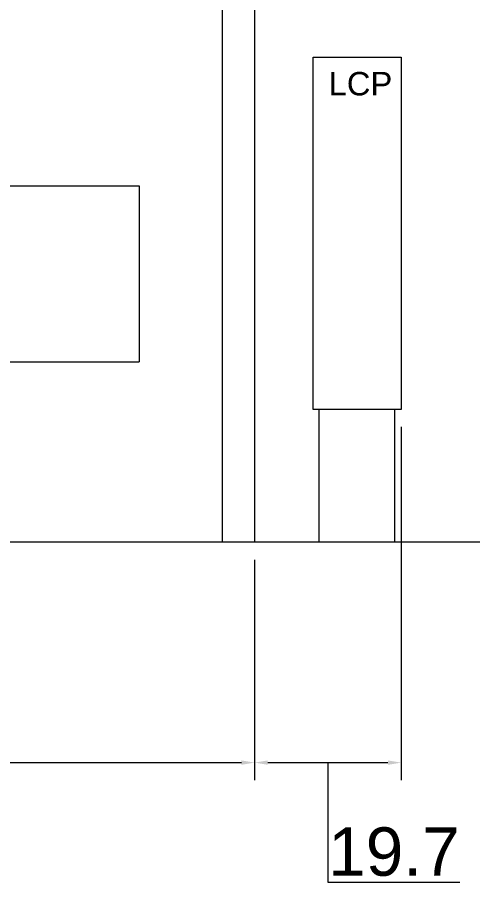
# Model space of a CAD drawing. Header units: inches. Extents: x 0 to 26418, y 0 to 20128.
# Drawn here: x 15065 to 16642, y 10760 to 13713 of the extents above; entities that cross this region are included whole.
import ezdxf

# ---------------------------------------------------------------- set-up
doc = ezdxf.new("R2010")
doc.units = ezdxf.units.IN
doc.header["$MEASUREMENT"] = 0
doc.layers.get('Defpoints').update_dxf_attribs({"lineweight": 5})
doc.layers.add('06___ANNOTATIONS', color=7, linetype='Continuous', lineweight=5)
doc.styles.add('Roman', font='arial.ttf')
doc.styles.get("Standard").update_dxf_attribs({"font": 'arial.ttf'})
doc.dimstyles.new('ISO-25', dxfattribs={"dimscale": 30, "dimtxt": 1.5, "dimasz": 1.5, "dimexe": 2, "dimexo": 2, "dimtad": 1, "dimtih": 1, "dimtoh": 1, "dimdec": 1, "dimlfac": 0.03937, "dimdsep": 46, "dimtxsty": 'Standard', "dimcen": 2.5, "dimclrd": 7, "dimclre": 7, "dimclrt": 7, "dimadec": 0, "dimazin": 0, "dimtfac": 1, "dimtdec": 1, "dimtmove": 0, "dimatfit": 3, "dimfxl": 1, "dimlwd": 5, "dimlwe": 5, "dimarcsym": 0})

# ---------------------------------------------------------------- blocks, each defined once
blk = doc.blocks.new('*D43')
at = {"color": 7, "linetype": 'Continuous', "lineweight": 5, "transparency": 16777216}
for p, q in [((9490.9, 12325.2), (9490.9, 11112.2)), ((15873.9, 11863.2), (15873.9, 11112.2)), ((9535.9, 11172.2), (15828.9, 11172.2))]:
    blk.add_line(p, q, dxfattribs=at)
at = {"color": 7, "transparency": 16777216}
for points in [[(9535.9, 11179.7), (9535.9, 11164.7), (9490.9, 11172.2)], [(15828.9, 11179.7), (15828.9, 11164.7), (15873.9, 11172.2)]]:
    blk.add_solid(points, dxfattribs=at)
at = {"layer": 'Defpoints', "color": 0, "transparency": 16777216}
for p in [(9490.9, 12385.2), (15873.9, 11923.2), (15873.9, 11172.2)]:
    blk.add_point(p, dxfattribs=at)
at = {"color": 7, "lineweight": 5, "transparency": 16777216, "insert": (12682.4, 11276.2), "char_height": 165, "attachment_point": 5, "style": 'Roman'}
blk.add_mtext('C', dxfattribs=at)
blk = doc.blocks.new('*D44')
at = {"color": 7, "linetype": 'Continuous', "lineweight": 5, "transparency": 16777216}
for p, q in [((16374, 12316.3), (16374, 11112.2)), ((15873.9, 11863.2), (15873.9, 11112.2)), ((15918.9, 11172.2), (16329, 11172.2)), ((16124, 11172.2), (16124, 10764.8)), ((16124, 10764.8), (16574.5, 10764.8))]:
    blk.add_line(p, q, dxfattribs=at)
at = {"color": 7, "transparency": 16777216}
for points in [[(15918.9, 11179.7), (15918.9, 11164.7), (15873.9, 11172.2)], [(16329, 11179.7), (16329, 11164.7), (16374, 11172.2)]]:
    blk.add_solid(points, dxfattribs=at)
at = {"layer": 'Defpoints', "color": 0, "transparency": 16777216}
for p in [(16374, 12376.3), (15873.9, 11923.2), (16374, 11172.2)]:
    blk.add_point(p, dxfattribs=at)
at = {"color": 7, "lineweight": 5, "transparency": 16777216, "insert": (16349.2, 10867.8), "char_height": 165, "attachment_point": 5, "style": 'Roman'}
blk.add_mtext('19.7', dxfattribs=at)

msp = doc.modelspace()

# ---------------------------------------------------------------- linework, layer by layer
at = {"color": 7, "lineweight": 5}
for p, q in [((15763.95, 14623.18), (15763.95, 11923.18)), ((15873.95, 14623.18), (15873.95, 11923.18)), ((16073.98, 13576.26), (16373.98, 13576.26)), ((16073.98, 12376.26), (16073.98, 13576.26)), ((16373.98, 13576.26), (16373.98, 12376.26)), ((14946.95, 13138.18), (15480.95, 13138.18)), ((15480.95, 13138.18), (15480.95, 12538.18)), ((14946.95, 12538.18), (15480.95, 12538.18)), ((16373.98, 12376.26), (16073.98, 12376.26)), ((16093.48, 12376.26), (16093.48, 11923.18)), ((16350.94, 12376.26), (16350.94, 11923.18)), ((16641.69, 11923.18), (9793.58, 11923.18))]:
    msp.add_line(p, q, dxfattribs=at)

# ---------------------------------------------------------------- texts
at = {"layer": '06___ANNOTATIONS', "color": 7, "linetype": 'Continuous', "lineweight": 5, "insert": (16126.44, 13485.82), "char_height": 80, "width": 4297.3632, "attachment_point": 4, "style": 'Roman'}
msp.add_mtext('LCP', dxfattribs=at)

# ---------------------------------------------------------------- dimensions: what is measured, and where the dimension line sits
at = {"color": 7, "lineweight": 5}
dim = msp.add_linear_dim(base=(15873.95, 11172.16), p1=(9490.95, 12385.18), p2=(15873.95, 11923.18), text='C', dimstyle='ISO-25', override={"dimtxt": 5.5, "dimpost": '\\X', "dimtxsty": 'Roman', "dimtmove": 1}, dxfattribs=at)
dim.commit()
dim.dimension.update_dxf_attribs({"geometry": '*D43', "text_midpoint": (12682.45, 11172.16), "dimtype": 160})
dim = msp.add_linear_dim(base=(16373.98, 11172.16), p1=(15873.95, 11923.18), p2=(16373.98, 12376.26), dimstyle='ISO-25', override={"dimtxt": 5.5, "dimpost": '\\X', "dimtxsty": 'Roman', "dimtmove": 1}, dxfattribs=at)
dim.commit()
dim.dimension.update_dxf_attribs({"geometry": '*D44', "text_midpoint": (16142.71, 10764.85), "dimtype": 160})

doc.saveas('drawing.dxf')
